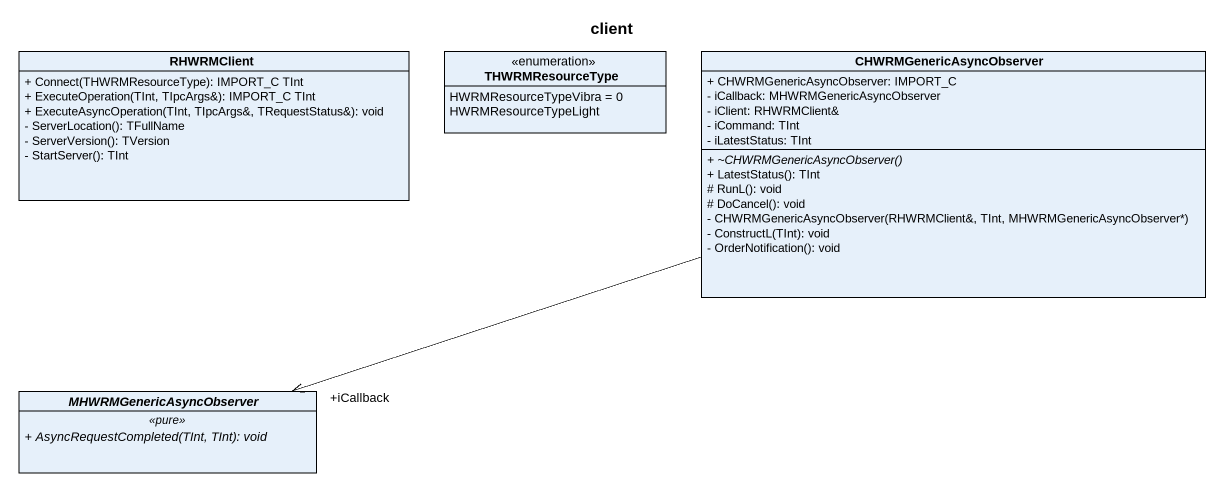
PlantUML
@startuml
title client
hide circle
hide empty members
skinparam classAttributeIconSize 0
class RHWRMClient {
  + Connect(THWRMResourceType): IMPORT_C TInt
  + ExecuteOperation(TInt, TIpcArgs&): IMPORT_C TInt
  + ExecuteAsyncOperation(TInt, TIpcArgs&, TRequestStatus&): void
  - ServerLocation(): TFullName
  - ServerVersion(): TVersion
  - StartServer(): TInt
}
enum THWRMResourceType {
  HWRMResourceTypeVibra = 0
  HWRMResourceTypeLight
}
class CHWRMGenericAsyncObserver {
  + CHWRMGenericAsyncObserver: IMPORT_C
  - iCallback: MHWRMGenericAsyncObserver
  - iClient: RHWRMClient&
  - iCommand: TInt
  - iLatestStatus: TInt
  {abstract} + ~CHWRMGenericAsyncObserver()
  + LatestStatus(): TInt
  # RunL(): void
  # DoCancel(): void
  - CHWRMGenericAsyncObserver(RHWRMClient&, TInt, MHWRMGenericAsyncObserver*)
  - ConstructL(TInt): void
  - OrderNotification(): void
}
abstract class MHWRMGenericAsyncObserver {
  .. <<pure>> ..
  {abstract} + AsyncRequestCompleted(TInt, TInt): void
}
CHWRMGenericAsyncObserver -left-> "+iCallback" MHWRMGenericAsyncObserver
@enduml
